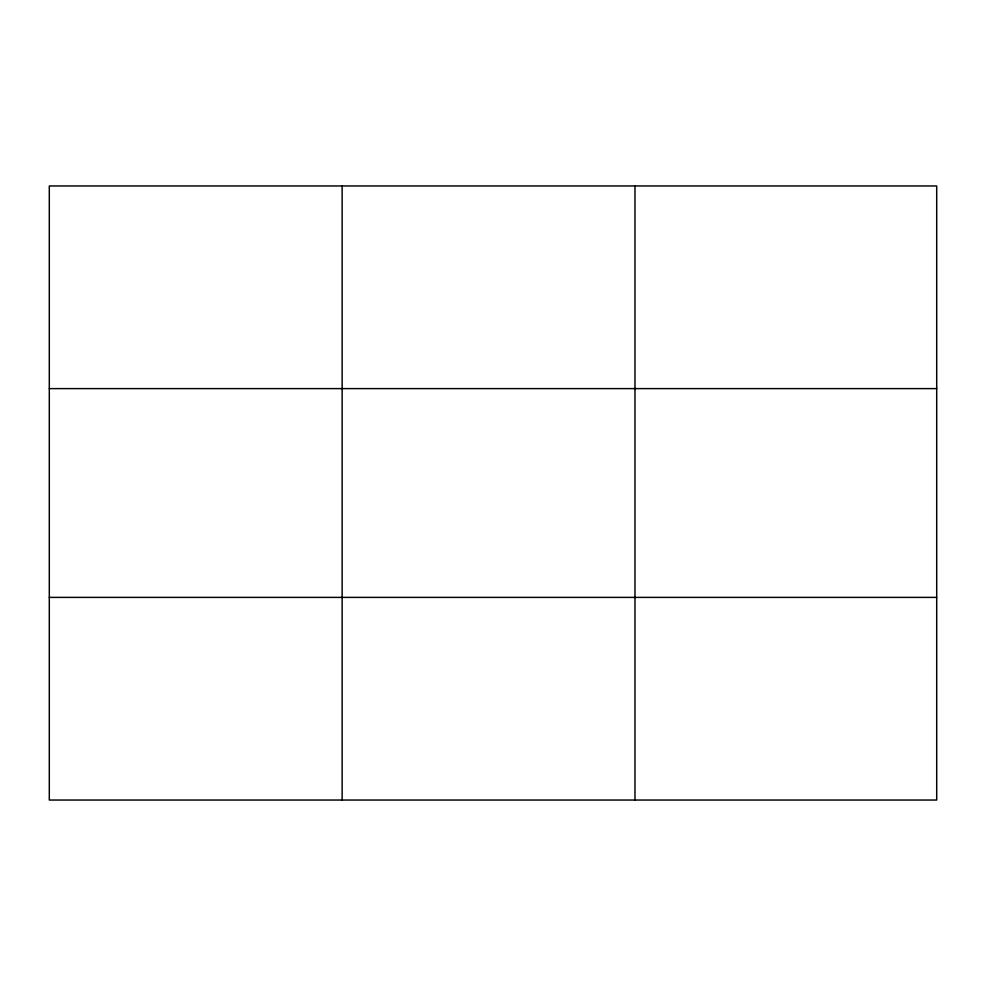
<?xml version="1.0" encoding="UTF-8"?>
<svg xmlns="http://www.w3.org/2000/svg" width="986" height="986" viewBox="0 0 986 986"><rect width="100%" height="100%" fill="white"/><g stroke="black" fill="none" stroke-linecap="round" stroke-linejoin="round"><path stroke-width="1.48" d="M342.142 185.96L342.142 800.04M634.984 185.96L634.984 800.04M936.7 388.607L936.7 185.96L49.3 185.96L49.3 800.04L936.7 800.04L936.7 388.607L49.3 388.607M49.3 597.393L936.7 597.393"/></g></svg>
